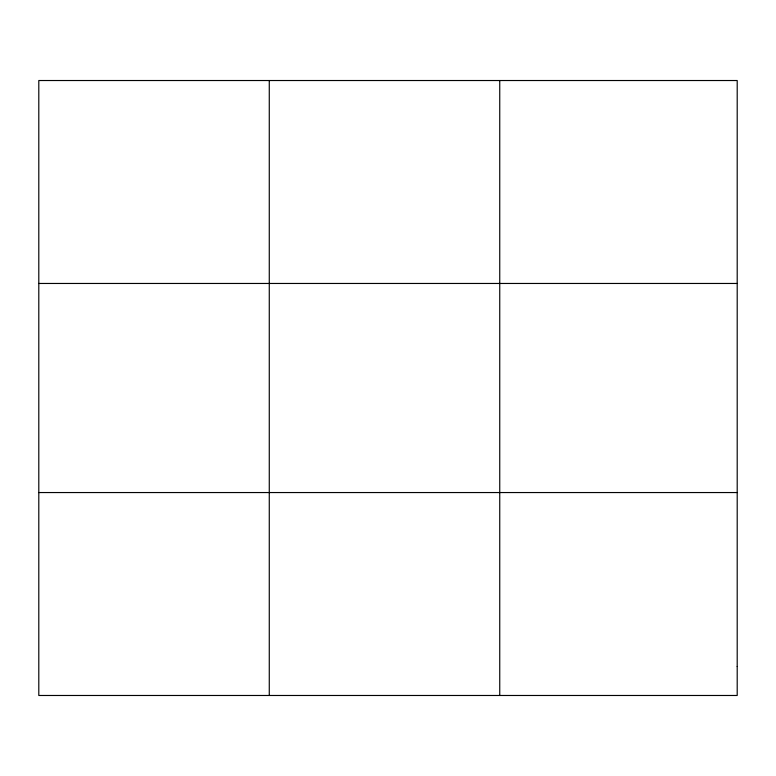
<?xml version="1.0" encoding="UTF-8"?>
<svg xmlns="http://www.w3.org/2000/svg" width="776" height="776" viewBox="0 0 776 776"><rect width="100%" height="100%" fill="white"/><g stroke="black" fill="none" stroke-linecap="round" stroke-linejoin="round"><path stroke-width="1.16" d="M269.272 695.48L269.272 80.52M499.744 695.48L499.744 80.52M38.8 283.463L737.2 283.463M38.8 492.547L737.2 492.547M737.2 666.487L737.2 695.48L38.8 695.48L38.8 80.52L737.2 80.52L737.2 666.487"/></g></svg>
